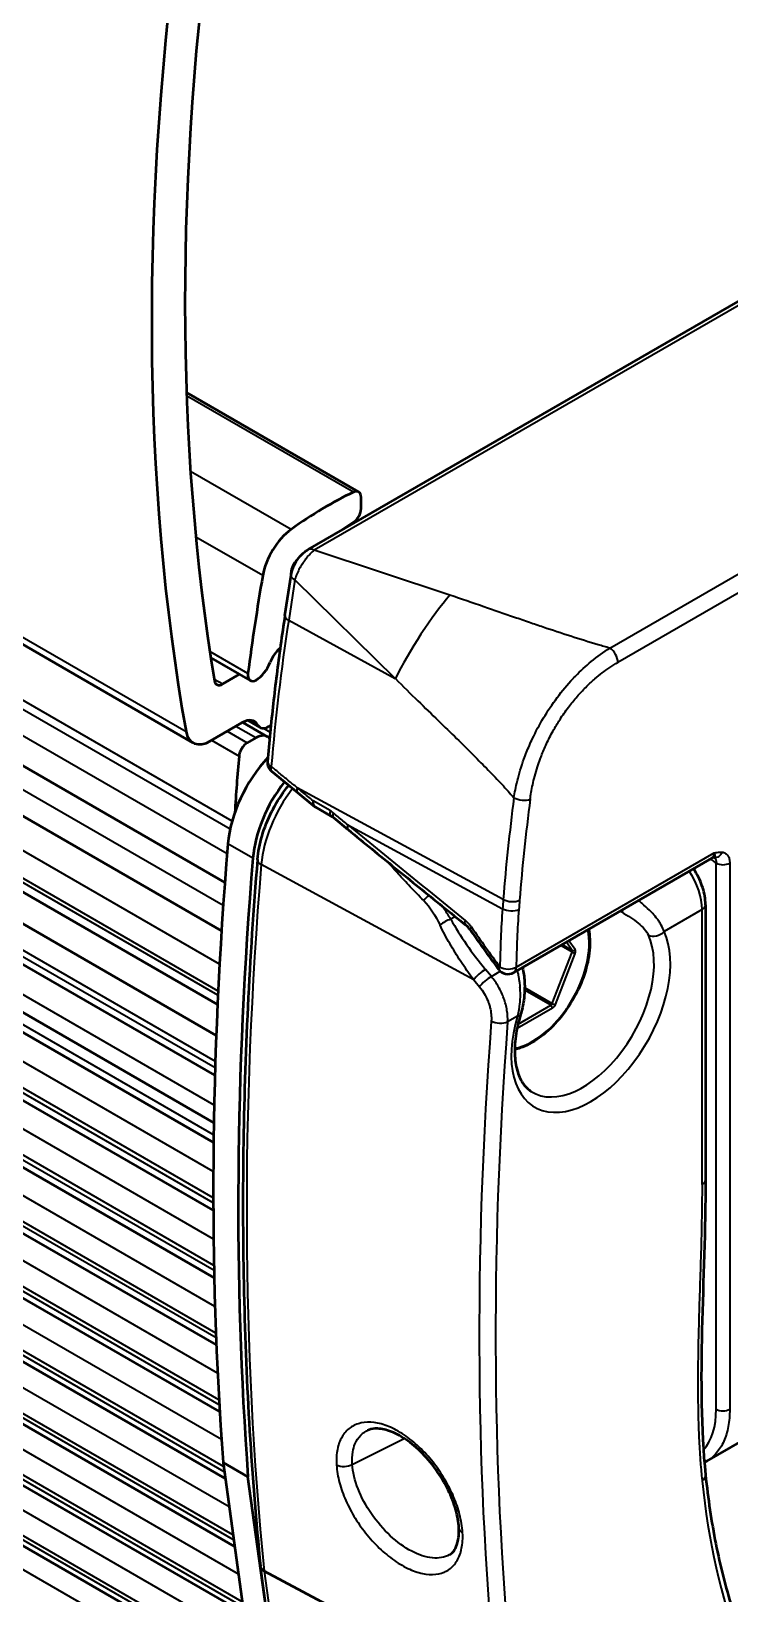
# Model space of a CAD drawing. Header units: millimetres. Extents: x 0 to 3000, y 0 to 3000.
# Drawn here: x 1045.1 to 1074.8, y 2087.1 to 2153.5 of the extents above; entities that cross this region are included whole.
import ezdxf

# ---------------------------------------------------------------- set-up
doc = ezdxf.new("R2010")
doc.units = ezdxf.units.MM
doc.layers.add('Visible (ANSI)', color=7, linetype='Continuous', lineweight=50)
doc.layers.add('Visible Narrow (ANSI)', color=7, linetype='Continuous', lineweight=35)

msp = doc.modelspace()

# ---------------------------------------------------------------- linework, layer by layer
at = {"layer": 'Visible (ANSI)'}
for p, q in [((1051.9639, 2123.313), (346.2714, 2530.7448)), ((1053.321, 2117.3781), (346.5633, 2525.4249)), ((1053.1807, 2115.3233), (346.6697, 2523.2276)), ((1053.0106, 2112.1892), (346.2817, 2520.2193)), ((1052.9552, 2110.8674), (346.3561, 2518.8226)), ((1052.8987, 2109.1818), (346.1658, 2517.2142)), ((1052.8524, 2107.1628), (345.9653, 2515.2843)), ((1052.8401, 2106.3273), (346.168, 2514.3247)), ((1052.8295, 2103.4406), (346.1968, 2511.4152)), ((1052.8688, 2100.5712), (346.2652, 2508.5289)), ((1052.9586, 2097.7195), (346.3733, 2505.6667)), ((1053.0997, 2094.8858), (346.521, 2502.8292)), ((1053.3367, 2092.045), (346.7084, 2500.017)), ((1053.7328, 2089.1613), (346.9354, 2497.231)), ((1054.1215, 2086.3316), (347.2019, 2494.4718)), ((1054.5027, 2083.5566), (347.508, 2491.7401)), ((1056.8588, 2131.5202), (1108.284, 2161.2106)), ((1051.6915, 2138.1869), (1059.0013, 2133.9666)), ((1059.1048, 2133.2615), (1059.1048, 2133.7378)), ((1058.7773, 2132.6653), (1058.3382, 2132.3744)), ((1057.0527, 2131.5227), (1057.0527, 2131.5226)), ((1056.6394, 2130.9558), (1056.6395, 2130.9558)), ((1058.5537, 2131.0131), (1058.5528, 2131.0136)), ((1055.8731, 2128.7173), (1056.1372, 2130.4335)), ((1056.135, 2130.419), (1056.135, 2130.5354)), ((1060.5511, 2130.3513), (1060.5511, 2130.351)), ((1061.0918, 2130.1721), (1061.0915, 2130.1719)), ((1056.8439, 2129.6909), (1056.8438, 2129.6908)), ((1059.1048, 2127.469), (1059.1048, 2127.4694)), ((1052.7252, 2126.9197), (1054.4024, 2125.9514)), ((1053.2286, 2125.8074), (1053.9402, 2126.2182)), ((1060.3031, 2126.2916), (1060.3033, 2126.2918)), ((1054.0579, 2124.1632), (1052.7139, 2123.3873)), ((1055.1345, 2123.5658), (1054.0791, 2124.1751)), ((1054.3052, 2124.2566), (1054.8204, 2123.9591)), ((1055.2762, 2124.0501), (1055.1804, 2123.9948)), ((1054.6345, 2123.5163), (1054.2735, 2123.3079)), ((1056.4159, 2121.1807), (1055.3154, 2122.0824)), ((1057.0917, 2120.6277), (1056.416, 2121.1806)), ((1057.8763, 2120.1644), (1057.1584, 2120.5814)), ((1058.5652, 2119.6094), (1057.9447, 2120.1165)), ((1074.0151, 2118.4056), (1065.5977, 2113.5458)), ((1061.9513, 2116.397), (1061.9513, 2116.3971)), ((1062.0027, 2116.3313), (1062.0027, 2116.3312)), ((1062.0242, 2116.3026), (1062.0242, 2116.3026)), ((1073.7405, 2116.4247), (1073.7405, 2104.7426)), ((1073.7982, 2092.7854), (1109.6347, 2113.4756)), ((1064.8585, 2113.0819), (1064.8585, 2113.0819)), ((1053.243, 2092.727), (1055.2132, 2078.384)), ((1054.3037, 2092.1146), (1053.243, 2092.727)), ((1056.2738, 2077.7716), (1054.3037, 2092.1146)), ((1056.4962, 2076.2157), (1054.8348, 2088.311)), ((1064.8693, 2082.8409), (1054.9927, 2088.1124))]:
    msp.add_line(p, q, dxfattribs=at)
for centre, start, end in [((1055.6324, 2122.469), 175.247152, 230.644591), ((1057.4095, 2121.0137), 230.71729, 239.850388), ((1065.3477, 2113.9788), 216.090525, 300)]:
    msp.add_arc(centre, 0.5, start, end, dxfattribs=at)
for centre, major_axis, ratio, start_param, end_param in [((1136.4786, 2190.996), (-60, -103.923), 0.5773503, 5.3266613, 5.6699607), ((1136.4786, 2190.996), (61, 105.6551), 0.5773503, 2.1833783, 2.5404122), ((1057.6884, 2118.8726), (8.885, 15.3893), 0.5773503, 0.6982483, 0.9092475), ((1058.7513, 2133.5336), (0.25, 0.433), 0.5773503, 5.4977871, 6.9814155), ((1058.7513, 2133.0574), (-0.25, -0.433), 0.5773503, 0.8590511, 2.3561945), ((1056.3108, 2130.8548), (1, 1.7321), 0.5773503, 0.9092475, 2.1384211), ((1057.1088, 2131.0872), (-0.25, 0.433), 0.5773503, 0, 0.0001709), ((1056.4885, 2130.7395), (-0.25, -0.433), 0.5773503, 4.1950523, 5.4977871), ((1110.1625, 2148.1861), (40, 69.282), 0.5773503, 2.1384211, 2.1976693), ((1056.6314, 2130.3574), (-0.4942, 0.0761), 0.4561534, 6.2830102, 6.2831852), ((1055.8592, 2126.6729), (-0.5, -0.866), 0.5773503, 4.192865, 4.9741883), ((1054.6345, 2126.7823), (-0.5, -0.866), 0.5773503, 0.8091989, 1.8325958), ((1054.6524, 2126.3844), (-0.25, -0.433), 0.5773503, 5.3391963, 7.0655539), ((1053.2286, 2126.2156), (-0.25, -0.433), 0.5773503, 5.6706558, 7.0685835), ((1054.0579, 2123.3141), (0.52, 0.9007), 0.5773503, 5.941277, 7.0685835), ((1055.1804, 2124.5827), (-0.36, -0.6235), 0.5773503, 5.9486546, 7.0685835), ((1052.7139, 2124.612), (-0.75, -1.299), 0.5773503, 5.6820049, 7.0685835), ((1054.6345, 2122.6998), (0.5, 0.866), 0.5773503, 6.0887237, 7.0685835), ((1056.2637, 2120.3199), (-2, -3.4641), 0.5773503, 4.3324163, 5.3981269), ((1110.1625, 2148.1861), (40, 69.282), 0.5773503, 2.2484388, 2.2836754), ((1054.2735, 2122.8997), (0.25, 0.433), 0.5773503, 0.7853982, 2.2484216), ((1055.6324, 2122.469), (-0.3171, -0.3866), 0.4294076, 6.2831703, 6.2833204), ((1057.3244, 2119.7076), (2, 3.4641), 0.5773503, 1.3335628, 2.2565342), ((1056.7327, 2121.5675), (-0.3167, -0.3869), 0.4288436, 6.2830098, 6.2833279), ((1057.4095, 2121.0137), (-0.3166, -0.387), 0.4286688, 0.0000001, 0.0000762), ((1058.261, 2120.5036), (-0.3164, -0.3871), 0.4282424, 6.2830849, 6.2831853), ((1058.8829, 2119.9954), (-0.3164, -0.3871), 0.4282424, 0.0000004, 0.0000988), ((1178.1551, 2176.6203), (-88.62, -153.4943), 0.5773503, 5.3981269, 5.5792458), ((1179.2157, 2176.0079), (88.62, 153.4943), 0.5773503, 2.2565342, 2.4376532), ((1074.0518, 2117.9317), (0.0524, 0.4972), 0.7763241, 6.2828766, 6.2833502), ((1073.2404, 2116.4247), (0.5, 0), 0.5772777, 6.2831832, 6.2832113), ((1063.7607, 2089.9777), (-0.4992, -0.028), 0.6123447, 6.2831395, 6.2832062)]:
    msp.add_ellipse(centre, major_axis=major_axis, ratio=ratio, start_param=start_param, end_param=end_param, dxfattribs=at)
for points, knots in [([(1056.1373, 2130.4335), (1056.1579, 2130.5675), (1056.1992, 2130.7048), (1056.3117, 2130.9536), (1056.3819, 2131.0693), (1056.5389, 2131.2682), (1056.6264, 2131.3552), (1056.7645, 2131.4613), (1056.811, 2131.4926), (1056.8588, 2131.5202)], [0, 0, 0, 0, 0.04282552, 0.04282552, 0.08231247, 0.08231247, 0.119588, 0.119588, 0.1374978, 0.1374978, 0.1374978, 0.1374978]), ([(1055.8731, 2128.7173), (1055.8085, 2128.2977), (1055.747, 2127.8791), (1055.63, 2127.0442), (1055.5746, 2126.6279), (1055.4699, 2125.7976), (1055.4206, 2125.3837), (1055.3282, 2124.5583), (1055.2851, 2124.1468), (1055.205, 2123.3266), (1055.168, 2122.9179), (1055.1341, 2122.5105)], [2.948977628, 2.948977628, 2.948977628, 2.948977628, 2.967399203, 2.967399203, 2.985820777, 2.985820777, 3.004242352, 3.004242352, 3.022663926, 3.022663926, 3.0410855, 3.0410855, 3.0410855, 3.0410855]), ([(1054.7054, 2118.3465), (1054.7325, 2118.6764), (1054.799, 2119.0174), (1055.0022, 2119.6997), (1055.1389, 2120.041), (1055.4713, 2120.6999), (1055.667, 2121.0176), (1055.932, 2121.3749), (1055.9799, 2121.437), (1056.0288, 2121.4979)], [3.24086212, 3.24086212, 3.24086212, 3.24086212, 3.5351675, 3.5351675, 3.82947287, 3.82947287, 4.12377824, 4.12377824, 4.18696166, 4.18696166, 4.18696166, 4.18696166]), ([(1058.5665, 2119.6083), (1058.8982, 2119.3374), (1059.2301, 2119.0666), (1059.8945, 2118.5255), (1060.227, 2118.2552), (1060.8925, 2117.7147), (1061.2256, 2117.4447), (1061.8923, 2116.9049), (1062.2259, 2116.6352), (1062.8937, 2116.0962), (1063.2279, 2115.8268), (1063.5623, 2115.5576)], [3.1559487128, 3.1559487128, 3.1559487128, 3.1559487128, 3.1576714992, 3.1576714992, 3.1593942856, 3.1593942856, 3.161117072, 3.161117072, 3.1628398584, 3.1628398584, 3.1645626448, 3.1645626448, 3.1645626448, 3.1645626448]), ([(1054.7054, 2118.3465), (1054.5329, 2116.2473), (1054.3965, 2114.1645), (1054.1961, 2110.0357), (1054.1321, 2107.9896), (1054.0766, 2103.9376), (1054.0852, 2101.9317), (1054.1749, 2097.9636), (1054.256, 2096.0013), (1054.4907, 2092.1239), (1054.6442, 2090.2086), (1054.8339, 2088.3186)], [3.04232318, 3.04232318, 3.04232318, 3.04232318, 3.08399647, 3.08399647, 3.12566976, 3.12566976, 3.16734304, 3.16734304, 3.20901633, 3.20901633, 3.25068962, 3.25068962, 3.25068962, 3.25068962]), ([(1074.1041, 2118.429), (1074.0982, 2118.4296), (1074.0817, 2118.4298), (1074.0467, 2118.4208), (1074.0301, 2118.4142), (1074.0151, 2118.4056)], [0, 0, 0, 0, 0.01869208, 0.01869208, 0.032347286, 0.032347286, 0.032347286, 0.032347286]), ([(1073.7404, 2116.4247), (1073.7404, 2116.5441), (1073.7296, 2116.6651), (1073.6893, 2116.908), (1073.6597, 2117.03), (1073.5838, 2117.2719), (1073.5375, 2117.3919), (1073.43, 2117.6263), (1073.3688, 2117.7407), (1073.2795, 2117.8858), (1073.2571, 2117.9205), (1073.2342, 2117.9547)], [4.71247904, 4.71247904, 4.71247904, 4.71247904, 4.93052906, 4.93052906, 5.14857909, 5.14857909, 5.36662912, 5.36662912, 5.58467915, 5.58467915, 5.65457408, 5.65457408, 5.65457408, 5.65457408]), ([(1063.7318, 2115.3733), (1063.6995, 2115.4192), (1063.6638, 2115.4618), (1063.6062, 2115.5202), (1063.5838, 2115.5403), (1063.5623, 2115.5576)], [0, 0, 0, 0, 0.01711844, 0.01711844, 0.027755653, 0.027755653, 0.027755653, 0.027755653]), ([(1063.7318, 2115.3733), (1063.8117, 2115.2602), (1063.8918, 2115.1472), (1064.0523, 2114.9213), (1064.1327, 2114.8085), (1064.2939, 2114.5831), (1064.3747, 2114.4704), (1064.5366, 2114.2455), (1064.6178, 2114.1331), (1064.7804, 2113.9085), (1064.8619, 2113.7963), (1064.9436, 2113.6843)], [3.142536493, 3.142536493, 3.142536493, 3.142536493, 3.146239151, 3.146239151, 3.149941809, 3.149941809, 3.153644466, 3.153644466, 3.157347124, 3.157347124, 3.161049782, 3.161049782, 3.161049782, 3.161049782]), ([(1068.7766, 2115.3811), (1068.7828, 2115.3505), (1068.7884, 2115.3195), (1068.8387, 2115.0067), (1068.8402, 2114.6949), (1068.7578, 2114.0394), (1068.6736, 2113.6958), (1068.4291, 2113.0123), (1068.269, 2112.6726), (1067.889, 2112.0303), (1067.6692, 2111.728), (1067.1915, 2111.1902), (1066.9335, 2110.955), (1066.4036, 2110.5757), (1066.1318, 2110.4319), (1065.7891, 2110.3166), (1065.7128, 2110.2952), (1065.6373, 2110.2785)], [2.9368917, 2.9368917, 2.9368917, 2.9368917, 2.9730583, 2.9730583, 3.2968774, 3.2968774, 3.6216049, 3.6216049, 3.9455192, 3.9455192, 4.2691124, 4.2691124, 4.5931056, 4.5931056, 4.917902, 4.917902, 5.0116946, 5.0116946, 5.0116946, 5.0116946]), ([(1065.9601, 2113.755), (1066.0138, 2113.564), (1066.0423, 2113.3606), (1066.0665, 2112.9007), (1066.053, 2112.6356), (1065.9886, 2112.1653), (1065.944, 2111.9538), (1065.8841, 2111.7561)], [0.00852131, 0.00852131, 0.00852131, 0.00852131, 0.07210683, 0.07210683, 0.1503191, 0.1503191, 0.21456111, 0.21456111, 0.21456111, 0.21456111]), ([(1065.8841, 2111.7561), (1065.7889, 2111.4424), (1065.7206, 2111.133), (1065.6403, 2110.543), (1065.6283, 2110.2626), (1065.6575, 2109.7498), (1065.6986, 2109.5176), (1065.8236, 2109.1161), (1065.9071, 2108.9472), (1066.1021, 2108.674), (1066.2128, 2108.5693), (1066.3368, 2108.4905)], [2.7401626, 2.7401626, 2.7401626, 2.7401626, 2.9725892, 2.9725892, 3.2050158, 3.2050158, 3.4374424, 3.4374424, 3.669869, 3.669869, 3.9022956, 3.9022956, 3.9022956, 3.9022956]), ([(1063.2615, 2089.9498), (1063.2485, 2090.1816), (1063.2037, 2090.4423), (1063.0516, 2090.987), (1062.9402, 2091.2785), (1062.659, 2091.8575), (1062.4841, 2092.1518), (1062.0912, 2092.7019), (1061.8675, 2092.9638), (1061.4041, 2093.416), (1061.1585, 2093.6124), (1060.6839, 2093.9143), (1060.4487, 2094.0245), (1060.0304, 2094.1529), (1059.8423, 2094.1751), (1059.5665, 2094.1554), (1059.4641, 2094.1274), (1059.3774, 2094.0854)], [0, 0, 0, 0, 0.09442681, 0.09442681, 0.19189851, 0.19189851, 0.2925493, 0.2925493, 0.39486811, 0.39486811, 0.49665227, 0.49665227, 0.59661828, 0.59661828, 0.69348413, 0.69348413, 0.76974642, 0.76974642, 0.76974642, 0.76974642]), ([(1073.7416, 2092.2018), (1073.8452, 2091.1938), (1073.9911, 2090.217), (1074.3658, 2088.3338), (1074.5946, 2087.4276), (1075.1326, 2085.6932), (1075.4418, 2084.8651), (1076.1373, 2083.2939), (1076.5237, 2082.5507), (1077.3696, 2081.1551), (1077.8292, 2080.5025), (1078.3234, 2079.8976)], [3.25315193, 3.25315193, 3.25315193, 3.25315193, 3.34483766, 3.34483766, 3.43652339, 3.43652339, 3.52820913, 3.52820913, 3.61989486, 3.61989486, 3.71158059, 3.71158059, 3.71158059, 3.71158059]), ([(1062.8649, 2088.8075), (1062.9458, 2088.8556), (1063.0142, 2088.9201), (1063.1286, 2089.0926), (1063.1753, 2089.196), (1063.2542, 2089.4933), (1063.275, 2089.7093), (1063.2615, 2089.9498)], [0, 0, 0, 0, 0.08242727, 0.08242727, 0.15490965, 0.15490965, 0.25287105, 0.25287105, 0.25287105, 0.25287105]), ([(1054.9927, 2088.1124), (1054.9884, 2088.1147), (1054.9842, 2088.117), (1054.9341, 2088.146), (1054.8974, 2088.1788), (1054.8504, 2088.2479), (1054.8375, 2088.2826), (1054.8339, 2088.3186)], [-0.080224816, -0.080224816, -0.080224816, -0.080224816, -0.078478074, -0.078478074, -0.058948808, -0.058948808, -0.042129287, -0.042129287, -0.042129287, -0.042129287])]:
    msp.add_open_spline(points, degree=3, knots=knots, dxfattribs=at)
for points in [[(1057.9446, 2120.1165), (1057.9204, 2120.1363), (1057.8969, 2120.1524), (1057.8763, 2120.1644)], [(1074.1064, 2118.4287), (1074.1064, 2118.4287), (1074.1057, 2118.4288), (1074.1043, 2118.429)], [(1073.7405, 2104.7426), (1073.7405, 2100.545), (1073.3409, 2096.1004), (1073.7416, 2092.2018)], [(1073.7976, 2092.7854), (1073.7632, 2092.7655), (1073.7281, 2092.7468), (1073.6924, 2092.7292)], [(1073.7982, 2092.7854), (1073.798, 2092.7853), (1073.7979, 2092.7852), (1073.7977, 2092.7851)], [(1062.8649, 2088.8075), (1062.8648, 2088.8074), (1062.8646, 2088.8074), (1062.8645, 2088.8073)]]:
    msp.add_open_spline(points, degree=3, dxfattribs=at)
at = {"layer": 'Visible Narrow (ANSI)'}
for p, q in [((345.9786, 2531.2175), (1051.6712, 2123.7857)), ((1053.6261, 2119.9762), (346.6113, 2528.1713)), ((1053.5414, 2119.6343), (346.7814, 2527.6822)), ((1053.4143, 2118.5895), (346.6631, 2526.6325)), ((1053.2509, 2116.3923), (346.6631, 2524.3409)), ((1053.0968, 2113.8998), (346.5373, 2521.8321)), ((1053.0289, 2112.5797), (346.0826, 2520.7354)), ((1053.0371, 2112.7511), (346.0947, 2520.9046)), ((1052.9164, 2109.7649), (345.979, 2517.9156)), ((1052.9078, 2109.4889), (345.977, 2517.6356)), ((1052.8668, 2107.9092), (346.2754, 2515.8599)), ((1052.8444, 2106.6525), (345.9661, 2514.769)), ((1052.8295, 2105.0852), (346.3454, 2512.9739)), ((1052.8277, 2103.9731), (345.9923, 2512.0646)), ((1052.8282, 2103.7583), (345.9946, 2511.849)), ((1052.8401, 2102.2124), (346.4015, 2510.0749)), ((1052.8577, 2101.0989), (346.0585, 2509.1692)), ((1052.8621, 2100.8816), (346.0628, 2508.9526)), ((1052.9007, 2099.3575), (346.4974, 2507.1996)), ((1052.9388, 2098.2276), (346.163, 2506.2848)), ((1052.9468, 2098.0166), (346.1724, 2506.073)), ((1053.0119, 2096.5208), (346.6329, 2504.3489)), ((1053.0711, 2095.3842), (346.3084, 2503.4338)), ((1053.083, 2095.1741), (346.3208, 2503.2234)), ((1053.1744, 2093.7027), (346.8082, 2501.5234)), ((1053.267, 2092.5524), (346.4936, 2500.6083)), ((1053.2969, 2092.3351), (346.5089, 2500.3993)), ((1053.5025, 2090.8378), (347.0232, 2498.7239)), ((1053.6653, 2089.653), (346.7186, 2497.8089)), ((1053.6946, 2089.4392), (346.7369, 2497.6015)), ((1053.8943, 2087.9857), (347.2778, 2495.9509)), ((1054.0561, 2086.8076), (346.9832, 2495.0363)), ((1054.085, 2086.5975), (347.0046, 2494.8305)), ((1054.2786, 2085.1882), (347.5721, 2493.2054)), ((1054.3944, 2084.0431), (347.2876, 2492.2914)), ((1054.4173, 2083.851), (347.3105, 2492.0993)), ((1054.6544, 2082.4522), (347.9233, 2490.4835)), ((1108.5464, 2161.1784), (1057.1212, 2131.488)), ((1058.782, 2133.9581), (1051.6964, 2138.049)), ((1056.1361, 2132.3744), (1051.8616, 2134.8423)), ((1054.93, 2130.4104), (1052.0889, 2132.0507)), ((1062.8809, 2129.579), (1057.1211, 2131.488)), ((1069.6789, 2127.3307), (1076.5554, 2131.3009)), ((1056.3257, 2130.9678), (1056.3035, 2130.9806)), ((1056.5613, 2130.8318), (1056.5613, 2130.8318)), ((1076.8966, 2130.6959), (1070.0201, 2126.7257)), ((1056.297, 2130.2282), (1056.0328, 2128.512)), ((1056.297, 2130.2282), (1060.5631, 2126.0361)), ((1056.0328, 2128.512), (1060.5631, 2126.0361)), ((1054.3032, 2126.2473), (1052.6855, 2127.1813)), ((1052.8687, 2126.0152), (1053.2286, 2125.8074)), ((1060.4028, 2126.1941), (1060.4025, 2126.1939)), ((1068.0324, 2125.9479), (1068.0324, 2125.9479)), ((1054.6345, 2123.5163), (1053.7859, 2124.0062)), ((1054.7221, 2124.062), (1054.3734, 2124.2633)), ((1052.758, 2123.4127), (1053.922, 2122.7407)), ((1053.425, 2123.7978), (1054.2735, 2123.3079)), ((1054.961, 2123.9255), (1055.2473, 2123.7602)), ((1065.1471, 2116.6493), (1056.3933, 2121.3965)), ((1057.788, 2120.4244), (1057.07, 2120.8415)), ((1065.4161, 2121.1812), (1065.4162, 2121.1812)), ((1065.6642, 2121.3244), (1065.6643, 2121.3245)), ((1058.5433, 2119.8219), (1065.1169, 2116.2587)), ((1054.51, 2118.4076), (1053.4493, 2119.02)), ((1059.6707, 2118.8985), (1059.6707, 2118.8986)), ((1063.8929, 2113.2386), (1054.8644, 2118.1359)), ((1065.7012, 2113.775), (1074.1122, 2118.6316)), ((1074.1952, 2094.9922), (1074.1951, 2118.202)), ((1074.7704, 2118.1962), (1074.7705, 2094.987)), ((1073.594, 2116.2206), (1071.9812, 2115.2895)), ((1073.594, 2104.5385), (1073.594, 2116.2206)), ((1063.1127, 2115.9198), (1062.9192, 2115.8081)), ((1068.072, 2114.4061), (1067.5799, 2114.6902)), ((1067.6506, 2114.731), (1068.072, 2114.4878)), ((1068.072, 2114.4878), (1067.8287, 2114.8339)), ((1068.2039, 2114.5231), (1067.9402, 2114.8982)), ((1067.2289, 2112.2333), (1068.072, 2114.4061)), ((1067.3608, 2112.187), (1068.2039, 2114.3598)), ((1064.6421, 2113.3777), (1064.3956, 2113.6758)), ((1064.6421, 2113.3777), (1065.0237, 2113.598)), ((1064.8456, 2113.1019), (1064.8456, 2113.1019)), ((1065.8427, 2113.0336), (1065.8427, 2113.0336)), ((1065.8522, 2112.9165), (1065.8522, 2112.9166)), ((1067.1677, 2112.1571), (1066.0549, 2112.7995)), ((1066.0578, 2112.9094), (1067.2289, 2112.2333)), ((1067.2384, 2112.0346), (1065.7358, 2111.1671)), ((1065.7761, 2111.3536), (1067.1677, 2112.1571)), ((1065.7591, 2111.6971), (1065.3331, 2111.4512)), ((1058.7329, 2092.643), (1060.9405, 2093.751)), ((1054.9927, 2088.1124), (1056.6543, 2076.0155))]:
    msp.add_line(p, q, dxfattribs=at)
for centre, major_axis, ratio, start_param, end_param in [((1057.1088, 2131.0872), (-0.25, 0.433), 0.5773503, 5.4628353, 6.2831853), ((1056.6314, 2130.3574), (-0.4942, 0.0761), 0.4561534, 0, 0.8997456), ((1061.9222, 2127.4581), (-1.7043, -2.6753), 0.1516977, 3.8995433, 5.366198), ((1056.3673, 2128.6413), (-0.4942, 0.0761), 0.4561534, 0, 0.8997283), ((1110.0179, 2147.5226), (-38.8925, -67.3638), 0.5773503, 5.3051721, 5.39728), ((1069.6666, 2126.9298), (0.25, -0.433), 0.5773503, 0.7853982, 2.3212828), ((1055.6324, 2122.469), (-0.4983, 0.0414), 0.5165064, 0, 0.8657523), ((1055.6324, 2122.469), (-0.3171, -0.3866), 0.4294076, 5.476361, 6.2831703), ((1057.6662, 2119.4313), (-1.991, -3.4485), 0.5773503, 4.4752606, 5.3985177), ((1056.7327, 2121.5675), (-0.3167, -0.3869), 0.4288436, 5.4803256, 6.2830098), ((1057.4095, 2121.0137), (-0.3166, -0.387), 0.4286688, 5.4829247, 6.2831853), ((1057.4095, 2121.0137), (-0.2511, -0.4324), 0.5382223, 5.4053567, 6.2831853), ((1119.5639, 2142.0113), (38.6568, 66.9555), 0.5773503, 2.1952741, 2.2601181), ((1065.4001, 2121.5942), (0.25, -0.433), 0.5773503, 5.5622261, 5.5624356), ((1065.9377, 2121.1137), (-0.4958, 0.0645), 0.4773826, 0.8886688, 2.4244358), ((1065.4001, 2121.5942), (0.25, -0.433), 0.5773503, 6.210973, 6.2114753), ((1119.9051, 2141.8143), (38.4069, 66.5228), 0.5773503, 2.1952718, 2.2601181), ((1058.1274, 2120.5967), (-0.2511, -0.4324), 0.5382223, 5.4056968, 6.2831865), ((1057.6992, 2119.5914), (0.4506, -0.8868), 0.6480135, 2.1670589, 2.3547401), ((1058.261, 2120.5036), (-0.3164, -0.3871), 0.4282424, 5.4833324, 6.2830849), ((1058.8829, 2119.9954), (-0.3164, -0.3871), 0.4282424, 5.485819, 6.2831853), ((1626.6833, 2457.1367), (795.3799, -179.8897), 0.6889833, 4.0834444, 4.0921605), ((1179.561, 2175.7888), (-88.61, -153.4771), 0.5773503, 5.3985177, 5.6068971), ((1055.2037, 2118.3056), (-0.4983, 0.0409), 0.5172887, 0, 0.8652482), ((1074.0518, 2117.9317), (0.0524, 0.4972), 0.7763241, 6.2622263, 6.2828767), ((1074.4876, 2118.3595), (-0.4, 0), 0.5773503, 0.7505047, 2.3561971), ((1072.2174, 2117.058), (-0.9609, 1.7539), 0.562037, 3.9398104, 4.8594934), ((1062.0309, 2116.5144), (0.3436, 0.3632), 0.5193203, 1.1620325, 1.8044261), ((1063.6376, 2114.9894), (-1.75, -3.0311), 0.5773503, 4.6230397, 4.6230478), ((1092.9287, 2129.4147), (19.746, 34.2011), 0.5773503, 2.266101, 2.3413139), ((1119.1535, 2141.82), (38.3652, 66.4506), 0.5773503, 2.2601181, 2.266101), ((1065.4564, 2116.4323), (-0.4986, 0.0373), 0.5230636, 0.8614701, 2.3973598), ((1065.4864, 2116.8204), (-0.4984, 0.0397), 0.5193032, 0.8639418, 2.3998315), ((1093.2699, 2129.2177), (19.4962, 33.7684), 0.5773503, 2.266101, 2.3413092), ((1119.4947, 2141.623), (38.1154, 66.0178), 0.5773503, 2.2601181, 2.266101), ((1073.2404, 2116.4247), (0.5, 0), 0.5772777, 5.4977688, 6.2831572), ((1062.7557, 2115.5406), (0.4365, 0.2438), 0.3673688, 0.9926724, 2.0902021), ((1066.7, 2114.7577), (-4.31, 4.7673), 0.3814314, 1.0289058, 1.454957), ((1063.8758, 2115.9472), (-0.3135, -0.3895), 0.4230416, 5.5211188, 6.2831823), ((1064.1403, 2115.6617), (-0.4085, -0.2884), 0.1260572, 5.6038703, 6.2831869), ((1143.0782, 2161.2868), (-78.8399, 79.9372), 0.8064649, 1.3640369, 1.3827035), ((1066.3953, 2113.3973), (1.7, 2.9445), 0.5773503, 3.6066323, 5.7189668), ((1068.8702, 2111.9684), (-2.3898, -4.1393), 0.5773503, 5.0963567, 9.0408108), ((1068.529, 2112.1654), (-2.14, -3.7066), 0.5773503, 6.2584901, 9.0408108), ((1071.6277, 2115.4936), (-0.4531, -0.2114), 0.7570441, 0.5220831, 2.0579729), ((1068.1332, 2114.5639), (-0.0818, -0.0575), 0.7886751, 0.3508794, 1.9216757), ((1068.0107, 2114.4116), (0.05, 0.0866), 0.5773503, 4.9741884, 6.0213859), ((1068.1332, 2114.4006), (-0.0932, 0.0362), 0.2113249, 0.938882, 2.5096783), ((1068.0814, 2114.3708), (0.1, 0.1732), 0.5773503, 4.9741884, 6.0213859), ((1064.2321, 2113.4083), (0.3853, 0.3186), 0.2532969, 0.9359856, 2.4026377), ((1064.4786, 2113.1101), (0.3853, 0.3186), 0.2532969, 0.9359835, 2.403566), ((1065.3477, 2113.9788), (-0.404, -0.2945), 0.1153453, 5.6274541, 6.2831857), ((1065.3477, 2113.9788), (0.5, -0.0064), 0.5686954, 3.9692275, 5.505112), ((1065.3477, 2113.9788), (0.25, -0.433), 0.5773503, 0, 0.7857693), ((1066.3246, 2113.4381), (1.75, 3.0311), 0.5773503, 1.9982967, 1.998309), ((1066.3953, 2113.3973), (-1.7, -2.9445), 0.5773503, 5.1731058, 5.1731142), ((1067.1677, 2112.2387), (0.05, 0.0866), 0.5773503, 3.9269908, 4.9741884), ((1067.1677, 2112.0754), (-0.05, 0.0866), 0.5773503, 3.9269908, 5.4977871), ((1067.2901, 2112.2278), (0.0932, -0.0362), 0.2113249, 4.0804747, 5.651271), ((1067.2384, 2112.1979), (0.1, 0.1732), 0.5773503, 3.9269908, 4.9741884), ((1189.1069, 2170.2775), (88.3743, 153.0688), 0.5773503, 2.2655358, 2.4652554), ((1189.4482, 2170.0805), (88.1245, 152.6361), 0.5773503, 2.2655358, 2.4652032), ((1064.9796, 2111.6553), (-0.4986, 0.0375), 0.5227091, 0.8617049, 2.3974691), ((1065.4056, 2111.9012), (0.4785, -0.1451), 0.3058596, 5.6316485, 6.2831945), ((1073.2405, 2104.7426), (0.5, 0), 0.5773503, 5.4978025, 6.2831853), ((1071.1583, 2096.8751), (2.1109, -3.9208), 0.5568502, 0.195199, 0.8013812), ((1074.4876, 2095.1503), (0.4, 0), 0.5773503, 3.8926412, 5.4977801), ((1058.4049, 2092.8609), (-0.4991, -0.0299), 0.609845, 0.7846347, 2.2508476), ((1073.2442, 2092.1507), (0.4974, 0.0511), 0.6380366, 5.4354338, 6.2831857), ((1104.2989, 2113.6432), (-21.8448, -37.8362), 0.5773503, 5.6093464, 6.0677751), ((1063.7607, 2089.9777), (-0.4992, -0.028), 0.6123447, 0.0000201, 0.7869763)]:
    msp.add_ellipse(centre, major_axis=major_axis, ratio=ratio, start_param=start_param, end_param=end_param, dxfattribs=at)
for points, knots in [([(1057.1211, 2131.488), (1057.0616, 2131.4434), (1057.0022, 2131.3909), (1056.946, 2131.3347), (1056.9342, 2131.3228), (1056.9224, 2131.3107), (1056.9108, 2131.2985), (1056.8689, 2131.2544), (1056.8292, 2131.209), (1056.7898, 2131.1603), (1056.7669, 2131.1321), (1056.744, 2131.1028), (1056.721, 2131.0717), (1056.694, 2131.0354), (1056.6667, 2130.9968), (1056.64, 2130.9567), (1056.6045, 2130.9036), (1056.5701, 2130.8479), (1056.5383, 2130.7924), (1056.5243, 2130.768), (1056.5107, 2130.7435), (1056.4977, 2130.7192), (1056.4588, 2130.6466), (1056.4242, 2130.5745), (1056.394, 2130.5034), (1056.3896, 2130.4932), (1056.3853, 2130.483), (1056.3812, 2130.4728), (1056.3466, 2130.3886), (1056.3184, 2130.3063), (1056.297, 2130.2282)], [0, 0, 0, 0, 0.1650405, 0.1650405, 0.1650405, 0.2, 0.2, 0.2, 0.3265521, 0.3265521, 0.3265521, 0.4, 0.4, 0.4, 0.4859389, 0.4859389, 0.4859389, 0.6, 0.6, 0.6, 0.6502538, 0.6502538, 0.6502538, 0.8, 0.8, 0.8, 0.8215768, 0.8215768, 0.8215768, 1, 1, 1, 1]), ([(1069.6789, 2127.3307), (1069.5142, 2127.3771), (1069.3497, 2127.4241), (1069.1858, 2127.4722), (1068.7933, 2127.5873), (1068.4039, 2127.7086), (1068.0163, 2127.833), (1067.6241, 2127.9588), (1067.2338, 2128.0878), (1066.8449, 2128.219), (1066.6491, 2128.2851), (1066.4536, 2128.3517), (1066.2583, 2128.4187), (1066.047, 2128.4912), (1065.836, 2128.5642), (1065.6252, 2128.6373), (1065.1892, 2128.7884), (1064.7539, 2128.9404), (1064.3177, 2129.0911), (1063.8404, 2129.2561), (1063.362, 2129.4196), (1062.8809, 2129.5787)], [0, 0, 0, 0, 0.0710622, 0.0710622, 0.0710622, 0.2411957, 0.2411957, 0.2411957, 0.4133313, 0.4133313, 0.4133313, 0.5, 0.5, 0.5, 0.5937911, 0.5937911, 0.5937911, 0.7877304, 0.7877304, 0.7877304, 1, 1, 1, 1]), ([(1065.601, 2120.9706), (1065.6346, 2121.1846), (1065.6795, 2121.4216), (1065.7492, 2121.7022), (1065.819, 2121.9828), (1065.9171, 2122.3082), (1066.0269, 2122.6126), (1066.0627, 2122.712), (1066.0996, 2122.8093), (1066.1376, 2122.9051), (1066.2161, 2123.1028), (1066.2997, 2123.2944), (1066.3915, 2123.4882), (1066.5277, 2123.7761), (1066.6822, 2124.068), (1066.8574, 2124.3613), (1067.0327, 2124.6546), (1067.2292, 2124.9493), (1067.4394, 2125.2305), (1067.6497, 2125.5117), (1067.8734, 2125.7798), (1068.1149, 2126.0369), (1068.149, 2126.0732), (1068.1836, 2126.1094), (1068.2184, 2126.1452), (1068.4299, 2126.3628), (1068.6532, 2126.5697), (1068.8793, 2126.7566), (1069.1427, 2126.9743), (1069.4098, 2127.1655), (1069.6789, 2127.3307)], [0.00000001, 0.00000001, 0.00000001, 0.00000001, 0.125, 0.125, 0.125, 0.25, 0.25, 0.25, 0.29082809, 0.29082809, 0.29082809, 0.375, 0.375, 0.375, 0.5, 0.5, 0.5, 0.625, 0.625, 0.625, 0.75, 0.75, 0.75, 0.76768106, 0.76768106, 0.76768106, 0.875, 0.875, 0.875, 1, 1, 1, 1]), ([(1066.2912, 2120.9096), (1066.3038, 2121.0066), (1066.3184, 2121.1044), (1066.3352, 2121.2029), (1066.3535, 2121.3098), (1066.3744, 2121.4176), (1066.3978, 2121.5259), (1066.4237, 2121.6455), (1066.4527, 2121.7659), (1066.4849, 2121.8867), (1066.5208, 2122.0215), (1066.5606, 2122.1568), (1066.6043, 2122.2923), (1066.639, 2122.3996), (1066.6761, 2122.5071), (1066.7156, 2122.6143), (1066.7322, 2122.6591), (1066.7491, 2122.7039), (1066.7665, 2122.7487), (1066.8328, 2122.9197), (1066.9053, 2123.0901), (1066.9837, 2123.2589), (1067.0704, 2123.4457), (1067.1642, 2123.6306), (1067.2647, 2123.812), (1067.3547, 2123.9744), (1067.4499, 2124.1341), (1067.5499, 2124.29), (1067.5666, 2124.316), (1067.5834, 2124.342), (1067.6003, 2124.3678), (1067.7159, 2124.5439), (1067.8376, 2124.7151), (1067.9643, 2124.88), (1068.0834, 2125.035), (1068.2069, 2125.1844), (1068.334, 2125.3274), (1068.4518, 2125.46), (1068.5727, 2125.587), (1068.6958, 2125.7079), (1068.6986, 2125.7106), (1068.7013, 2125.7134), (1068.7041, 2125.7161), (1068.8142, 2125.8238), (1068.926, 2125.9267), (1069.0392, 2126.0243), (1069.1436, 2126.1144), (1069.2491, 2126.2001), (1069.3553, 2126.2812), (1069.4597, 2126.361), (1069.5649, 2126.4364), (1069.6704, 2126.5073), (1069.7866, 2126.5855), (1069.9034, 2126.6583), (1070.0201, 2126.7257)], [0.00000542, 0.00000542, 0.00000542, 0.00000542, 0.04399822, 0.04399822, 0.04399822, 0.0917664, 0.0917664, 0.0917664, 0.1445171, 0.1445171, 0.1445171, 0.20337514, 0.20337514, 0.20337514, 0.25, 0.25, 0.25, 0.2694807, 0.2694807, 0.2694807, 0.34391143, 0.34391143, 0.34391143, 0.42626428, 0.42626428, 0.42626428, 0.5, 0.5, 0.5, 0.51230303, 0.51230303, 0.51230303, 0.59625968, 0.59625968, 0.59625968, 0.67517088, 0.67517088, 0.67517088, 0.74833799, 0.74833799, 0.74833799, 0.75, 0.75, 0.75, 0.81533565, 0.81533565, 0.81533565, 0.8755748, 0.8755748, 0.8755748, 0.934779, 0.934779, 0.934779, 1, 1, 1, 1]), ([(1060.5634, 2126.0362), (1060.8943, 2125.7065), (1061.5286, 2125.0793), (1062.3944, 2124.2439), (1063.1785, 2123.485), (1063.8825, 2122.7849), (1064.5171, 2122.137), (1065.0941, 2121.5429), (1065.4385, 2121.1581), (1065.6009, 2120.9706)], [0, 0, 0, 0, 0.14285714, 0.28571429, 0.42857143, 0.57142857, 0.71428571, 0.85714286, 0.99999005, 0.99999005, 0.99999005, 0.99999005]), ([(1056.3933, 2121.3965), (1056.2712, 2121.4968), (1056.1491, 2121.5975), (1056.0268, 2121.6978), (1055.9046, 2121.7981), (1055.7822, 2121.898), (1055.66, 2121.9984), (1055.5377, 2122.0987), (1055.4155, 2122.1995), (1055.2932, 2122.2999)], [0, 0, 0, 0, 0.3333333, 0.3333333, 0.3333333, 0.6666667, 0.6666667, 0.6666667, 1, 1, 1, 1]), ([(1057.07, 2120.8416), (1056.9948, 2120.9032), (1056.9197, 2120.965), (1056.8445, 2121.0266), (1056.7693, 2121.0882), (1056.6941, 2121.1496), (1056.6189, 2121.2113), (1056.5437, 2121.2729), (1056.4685, 2121.3348), (1056.3933, 2121.3965)], [0.00002008, 0.00002008, 0.00002008, 0.00002008, 0.33333333, 0.33333333, 0.33333333, 0.66666667, 0.66666667, 0.66666667, 1, 1, 1, 1]), ([(1058.5433, 2119.8219), (1058.4742, 2119.8785), (1058.4052, 2119.9352), (1058.3361, 2119.9917), (1058.267, 2120.0483), (1058.1979, 2120.1046), (1058.1288, 2120.1611), (1058.0597, 2120.2177), (1057.9907, 2120.2745), (1057.9217, 2120.331)], [0.00001531, 0.00001531, 0.00001531, 0.00001531, 0.33333333, 0.33333333, 0.33333333, 0.66666667, 0.66666667, 0.66666667, 0.99995426, 0.99995426, 0.99995426, 0.99995426]), ([(1061.7679, 2116.6039), (1061.5676, 2116.807), (1061.1888, 2117.1983), (1060.6853, 2117.7369), (1060.3735, 2118.083), (1060.2209, 2118.256), (1060.2077, 2118.271)], [0, 0, 0, 0, 0.04761905, 0.0952381, 0.14285714, 0.14739023, 0.14739023, 0.14739023, 0.14739023]), ([(1073.9624, 2118.3751), (1073.9869, 2118.3516), (1074.0636, 2118.2835), (1074.1413, 2118.2309), (1074.1951, 2118.202)], [0.50657002, 0.50657002, 0.50657002, 0.50657002, 0.66666667, 1, 1, 1, 1]), ([(1074.0151, 2118.4056), (1074.0279, 2118.4129), (1074.0395, 2118.4222), (1074.05, 2118.4334), (1074.0525, 2118.4362), (1074.0551, 2118.4391), (1074.0575, 2118.4421), (1074.0708, 2118.4585), (1074.0821, 2118.4786), (1074.0907, 2118.5016), (1074.0934, 2118.5087), (1074.0958, 2118.5162), (1074.098, 2118.5238), (1074.1051, 2118.5488), (1074.1096, 2118.5762), (1074.1114, 2118.6054), (1074.1119, 2118.614), (1074.1121, 2118.6228), (1074.1122, 2118.6316)], [0.32313196, 0.32313196, 0.32313196, 0.32313196, 0.4650696, 0.4650696, 0.4650696, 0.5, 0.5, 0.5, 0.69069669, 0.69069669, 0.69069669, 0.75, 0.75, 0.75, 0.94287648, 0.94287648, 0.94287648, 1, 1, 1, 1]), ([(1074.1122, 2118.6316), (1074.1527, 2118.6399), (1074.1928, 2118.6467), (1074.2308, 2118.6527), (1074.2688, 2118.6586), (1074.3048, 2118.6637), (1074.3401, 2118.6654), (1074.3754, 2118.6672), (1074.4101, 2118.6657), (1074.4436, 2118.6617)], [0, 0, 0, 0, 0.3333333, 0.3333333, 0.3333333, 0.6666667, 0.6666667, 0.6666667, 1, 1, 1, 1]), ([(1074.1122, 2118.6316), (1074.1146, 2118.6241), (1074.1168, 2118.6167), (1074.1188, 2118.6096), (1074.1266, 2118.5818), (1074.1314, 2118.5572), (1074.1337, 2118.5362), (1074.1342, 2118.5319), (1074.1345, 2118.5278), (1074.1348, 2118.5238), (1074.1363, 2118.5031), (1074.1354, 2118.4861), (1074.1326, 2118.4721), (1074.1324, 2118.4708), (1074.1321, 2118.4695), (1074.1318, 2118.4683), (1074.1286, 2118.4542), (1074.1234, 2118.444), (1074.1199, 2118.4379), (1074.1197, 2118.4376), (1074.1195, 2118.4372), (1074.1193, 2118.4369), (1074.1155, 2118.4304), (1074.1143, 2118.4286), (1074.1123, 2118.428)], [0, 0, 0, 0, 0.05109672, 0.05109672, 0.05109672, 0.25, 0.25, 0.25, 0.29056258, 0.29056258, 0.29056258, 0.5, 0.5, 0.5, 0.51900449, 0.51900449, 0.51900449, 0.737255, 0.737255, 0.737255, 0.75, 0.75, 0.75, 1, 1, 1, 1]), ([(1074.4436, 2118.6617), (1074.4148, 2118.5914), (1074.365, 2118.5237), (1074.3046, 2118.4811), (1074.2443, 2118.4385), (1074.1734, 2118.4212), (1074.1123, 2118.428)], [0, 0, 0, 0, 0.5, 0.5, 0.5, 1, 1, 1, 1]), ([(1074.1123, 2118.428), (1074.1233, 2118.4256), (1074.1324, 2118.42), (1074.1444, 2118.4048), (1074.1523, 2118.3947), (1074.1613, 2118.3809), (1074.1698, 2118.3629), (1074.1741, 2118.3537), (1074.1783, 2118.3434), (1074.1817, 2118.332), (1074.1918, 2118.2983), (1074.1956, 2118.2536), (1074.1951, 2118.202)], [0, 0, 0, 0, 0.33333333, 0.33333333, 0.33333333, 0.55380366, 0.55380366, 0.55380366, 0.66666667, 0.66666667, 0.66666667, 0.9999999, 0.9999999, 0.9999999, 0.9999999]), ([(1062.9192, 2115.8081), (1062.8333, 2115.9551), (1062.7457, 2116.0928), (1062.6586, 2116.2183), (1062.6564, 2116.2215), (1062.6541, 2116.2247), (1062.6519, 2116.2279), (1062.6149, 2116.281), (1062.5779, 2116.3319), (1062.5405, 2116.3814)], [0, 0, 0, 0, 0.33333333, 0.33333333, 0.33333333, 0.34190042, 0.34190042, 0.34190042, 0.48366245, 0.48366245, 0.48366245, 0.48366245]), ([(1070.1828, 2116.1147), (1070.1836, 2116.1154), (1070.1848, 2116.1168), (1070.1866, 2116.1192), (1070.1927, 2116.1273), (1070.2049, 2116.1458), (1070.225, 2116.1781), (1070.235, 2116.1943), (1070.2472, 2116.2142), (1070.2611, 2116.2372), (1070.2614, 2116.2377), (1070.2617, 2116.2382), (1070.262, 2116.2387)], [0, 0, 0, 0, 0.05744277, 0.05744277, 0.05744277, 0.25, 0.25, 0.25, 0.34669324, 0.34669324, 0.34669324, 0.34889642, 0.34889642, 0.34889642, 0.34889642]), ([(1070.1828, 2116.1147), (1070.4374, 2115.9688), (1070.683, 2115.8111), (1070.8833, 2115.6448), (1071.0836, 2115.4785), (1071.2383, 2115.3032), (1071.3148, 2115.1393)], [0, 0, 0, 0, 0.5, 0.5, 0.5, 1, 1, 1, 1]), ([(1071.9812, 2115.2895), (1071.9529, 2115.376), (1071.9134, 2115.4662), (1071.8607, 2115.5613), (1071.8387, 2115.6012), (1071.8142, 2115.6419), (1071.7872, 2115.6835), (1071.7469, 2115.7456), (1071.7006, 2115.8102), (1071.6502, 2115.8745), (1071.5862, 2115.9558), (1071.5154, 2116.0365), (1071.4435, 2116.1118), (1071.4144, 2116.1422), (1071.3851, 2116.1718), (1071.3557, 2116.2007), (1071.255, 2116.2995), (1071.1526, 2116.3902), (1071.0433, 2116.48), (1071.029, 2116.4918), (1071.0146, 2116.5035), (1071, 2116.5152), (1070.964, 2116.5442), (1070.9274, 2116.5729), (1070.8902, 2116.6014)], [0, 0, 0, 0, 0.17615519, 0.17615519, 0.17615519, 0.25, 0.25, 0.25, 0.36029296, 0.36029296, 0.36029296, 0.5, 0.5, 0.5, 0.55655512, 0.55655512, 0.55655512, 0.75, 0.75, 0.75, 0.77532023, 0.77532023, 0.77532023, 0.83798906, 0.83798906, 0.83798906, 0.83798906]), ([(1063.8929, 2113.2386), (1063.6943, 2113.5018), (1063.5096, 2113.7642), (1063.3415, 2114.0186), (1063.1734, 2114.2729), (1063.0215, 2114.5189), (1062.8754, 2114.7738), (1062.7293, 2115.0287), (1062.5893, 2115.2924), (1062.4612, 2115.5588)], [0, 0, 0, 0, 0.3333333, 0.3333333, 0.3333333, 0.6666667, 0.6666667, 0.6666667, 1, 1, 1, 1]), ([(1063.5353, 2115.7569), (1063.5676, 2115.7309), (1063.5988, 2115.7028), (1063.6294, 2115.6726), (1063.6313, 2115.6707), (1063.6332, 2115.6688), (1063.6352, 2115.6668), (1063.6636, 2115.6383), (1063.6914, 2115.608), (1063.718, 2115.5762), (1063.7189, 2115.5752), (1063.7197, 2115.5742), (1063.7206, 2115.5732), (1063.7481, 2115.5402), (1063.7744, 2115.5058), (1063.7997, 2115.4697)], [0.00000981, 0.00000981, 0.00000981, 0.00000981, 0.33333333, 0.33333333, 0.33333333, 0.35449087, 0.35449087, 0.35449087, 0.66666667, 0.66666667, 0.66666667, 0.67669895, 0.67669895, 0.67669895, 0.99999978, 0.99999978, 0.99999978, 0.99999978]), ([(1065.3331, 2111.4511), (1065.3419, 2111.6048), (1065.3235, 2111.9318), (1065.1898, 2112.4455), (1064.96, 2112.9444), (1064.7545, 2113.2427), (1064.6422, 2113.3776)], [0.00000079, 0.00000079, 0.00000079, 0.00000079, 0.25, 0.5, 0.75, 0.99996309, 0.99996309, 0.99996309, 0.99996309]), ([(1065.7363, 2113.6258), (1065.7552, 2113.5574), (1065.7718, 2113.4876), (1065.7862, 2113.4168), (1065.7878, 2113.4086), (1065.7895, 2113.4003), (1065.7911, 2113.392), (1065.8259, 2113.2139), (1065.8472, 2113.0298), (1065.8566, 2112.8425), (1065.8574, 2112.8262), (1065.8581, 2112.8099), (1065.8587, 2112.7936), (1065.8657, 2112.6133), (1065.8615, 2112.4309), (1065.8464, 2112.2536), (1065.8457, 2112.2451), (1065.8449, 2112.2367), (1065.8442, 2112.2283), (1065.8274, 2112.0438), (1065.7991, 2111.8651), (1065.7591, 2111.6971)], [0.15467482, 0.15467482, 0.15467482, 0.15467482, 0.25, 0.25, 0.25, 0.26110194, 0.26110194, 0.26110194, 0.5, 0.5, 0.5, 0.52077369, 0.52077369, 0.52077369, 0.75, 0.75, 0.75, 0.76090777, 0.76090777, 0.76090777, 0.99999999, 0.99999999, 0.99999999, 0.99999999]), ([(1064.1393, 2112.94), (1064.2131, 2112.8507), (1064.2813, 2112.7527), (1064.3418, 2112.6493), (1064.3978, 2112.5536), (1064.4472, 2112.4532), (1064.4888, 2112.3506), (1064.5045, 2112.3116), (1064.5192, 2112.2724), (1064.5327, 2112.233), (1064.5519, 2112.177), (1064.5687, 2112.1207), (1064.5831, 2112.0644), (1064.6072, 2111.9699), (1064.6244, 2111.8754), (1064.6342, 2111.7829), (1064.6453, 2111.6792), (1064.6473, 2111.5779), (1064.64, 2111.4819)], [0, 0, 0, 0, 0.2194781, 0.2194781, 0.2194781, 0.4228319, 0.4228319, 0.4228319, 0.5, 0.5, 0.5, 0.6094991, 0.6094991, 0.6094991, 0.7935793, 0.7935793, 0.7935793, 1, 1, 1, 1]), ([(1073.594, 2104.5385), (1073.594, 2104.017), (1073.5876, 2103.4915), (1073.5772, 2102.9636), (1073.5673, 2102.4579), (1073.5537, 2101.9499), (1073.5387, 2101.441), (1073.5246, 2100.9663), (1073.5093, 2100.4907), (1073.4943, 2100.0152), (1073.4798, 2099.5547), (1073.4657, 2099.0943), (1073.4535, 2098.6347), (1073.4493, 2098.4772), (1073.4453, 2098.3197), (1073.4416, 2098.1624), (1073.4338, 2097.8313), (1073.4273, 2097.5007), (1073.4226, 2097.1711), (1073.415, 2096.6353), (1073.4122, 2096.1019), (1073.4166, 2095.5725), (1073.4183, 2095.3808), (1073.4208, 2095.1895), (1073.4245, 2094.9989), (1073.432, 2094.6066), (1073.444, 2094.2168), (1073.4615, 2093.8303), (1073.4904, 2093.1919), (1073.5344, 2092.5625), (1073.5977, 2091.9465)], [0, 0, 0, 0, 0.12459058, 0.12459058, 0.12459058, 0.24395436, 0.24395436, 0.24395436, 0.35527791, 0.35527791, 0.35527791, 0.46306009, 0.46306009, 0.46306009, 0.5, 0.5, 0.5, 0.5777691, 0.5777691, 0.5777691, 0.7042057, 0.7042057, 0.7042057, 0.75, 0.75, 0.75, 0.84426209, 0.84426209, 0.84426209, 1, 1, 1, 1]), ([(1074.7705, 2094.987), (1074.7704, 2094.728), (1074.7277, 2094.2362), (1074.5378, 2093.6058), (1074.2294, 2093.1069), (1073.9523, 2092.8745), (1073.7985, 2092.7855), (1073.7982, 2092.7854)], [0, 0, 0, 0, 0.125, 0.25, 0.375, 0.5, 0.50025719, 0.50025719, 0.50025719, 0.50025719]), ([(1063.4204, 2089.7415), (1063.3997, 2090.006), (1063.3576, 2090.2673), (1063.2947, 2090.5193), (1063.2318, 2090.7713), (1063.148, 2091.014), (1063.0406, 2091.2649), (1062.9333, 2091.5158), (1062.8025, 2091.7749), (1062.6558, 2092.0234), (1062.5091, 2092.2719), (1062.3466, 2092.5099), (1062.1668, 2092.7373), (1061.987, 2092.9647), (1061.79, 2093.1815), (1061.5822, 2093.3785), (1061.3744, 2093.5754), (1061.1559, 2093.7525), (1060.9352, 2093.9008), (1060.7145, 2094.049), (1060.4917, 2094.1684), (1060.2781, 2094.2557), (1060.0645, 2094.3429), (1059.8603, 2094.398), (1059.6636, 2094.4226), (1059.467, 2094.4472), (1059.278, 2094.4413), (1059.1066, 2094.4043), (1058.9351, 2094.3673), (1058.7812, 2094.2993), (1058.6461, 2094.2019), (1058.5111, 2094.1046), (1058.395, 2093.9778), (1058.3032, 2093.823), (1058.2114, 2093.6681), (1058.1439, 2093.4851), (1058.1038, 2093.2842), (1058.0637, 2093.0834), (1058.0509, 2092.8646), (1058.0645, 2092.6247)], [0, 0, 0, 0, 0.0769231, 0.0769231, 0.0769231, 0.1538462, 0.1538462, 0.1538462, 0.2307692, 0.2307692, 0.2307692, 0.3076923, 0.3076923, 0.3076923, 0.3846154, 0.3846154, 0.3846154, 0.4615385, 0.4615385, 0.4615385, 0.5384615, 0.5384615, 0.5384615, 0.6153846, 0.6153846, 0.6153846, 0.6923077, 0.6923077, 0.6923077, 0.7692308, 0.7692308, 0.7692308, 0.8461538, 0.8461538, 0.8461538, 0.9230769, 0.9230769, 0.9230769, 1, 1, 1, 1]), ([(1058.7329, 2092.643), (1058.7197, 2092.8326), (1058.7276, 2093.0127), (1058.7564, 2093.1774), (1058.7769, 2093.2948), (1058.8081, 2093.4044), (1058.8494, 2093.5049), (1058.8662, 2093.5457), (1058.8847, 2093.5849), (1058.9048, 2093.6225), (1058.9744, 2093.7527), (1059.0636, 2093.8635), (1059.1699, 2093.9518), (1059.2146, 2093.989), (1059.2624, 2094.0222), (1059.3129, 2094.0512), (1059.334, 2094.0633), (1059.3555, 2094.0747), (1059.3774, 2094.0854)], [0, 0, 0, 0, 0.07297665, 0.07297665, 0.07297665, 0.125, 0.125, 0.125, 0.14613266, 0.14613266, 0.14613266, 0.2192184, 0.2192184, 0.2192184, 0.25, 0.25, 0.25, 0.26279715, 0.26279715, 0.26279715, 0.26279715]), ([(1062.8645, 2088.8073), (1062.8599, 2088.8046), (1062.6584, 2088.6873), (1062.1644, 2088.5971), (1061.2639, 2088.8921), (1060.3315, 2089.5668), (1059.5098, 2090.5187), (1058.9252, 2091.6067), (1058.7555, 2092.319), (1058.7329, 2092.643)], [0.24706938, 0.24706938, 0.24706938, 0.24706938, 0.25, 0.375, 0.5, 0.625, 0.75, 0.875, 1, 1, 1, 1])]:
    msp.add_open_spline(points, degree=3, knots=knots, dxfattribs=at)
for points in [[(1074.4436, 2118.6617), (1074.5025, 2118.6535), (1074.6012, 2118.6149), (1074.6981, 2118.5128), (1074.7572, 2118.3722), (1074.7704, 2118.2586), (1074.7704, 2118.1962)], [(1061.7679, 2116.6039), (1062.0459, 2116.3216), (1062.2681, 2115.9605), (1062.4612, 2115.5588)], [(1070.1145, 2116.1536), (1070.1373, 2116.1407), (1070.1601, 2116.1277), (1070.1828, 2116.1147)], [(1063.8929, 2113.2386), (1063.975, 2113.139), (1064.0571, 2113.0395), (1064.1393, 2112.94)], [(1058.0645, 2092.6247), (1058.0797, 2092.3722), (1058.1709, 2091.8609), (1058.4345, 2091.1181), (1058.8462, 2090.3414), (1059.352, 2089.6341), (1059.9498, 2088.9985), (1060.6035, 2088.4802), (1061.261, 2088.126), (1061.8711, 2087.9531), (1062.4252, 2087.9629), (1062.8751, 2088.1558), (1063.2118, 2088.5265), (1063.4058, 2089.059), (1063.4341, 2089.4976), (1063.4204, 2089.7415)]]:
    msp.add_open_spline(points, degree=3, dxfattribs=at)

doc.saveas('drawing.dxf')
